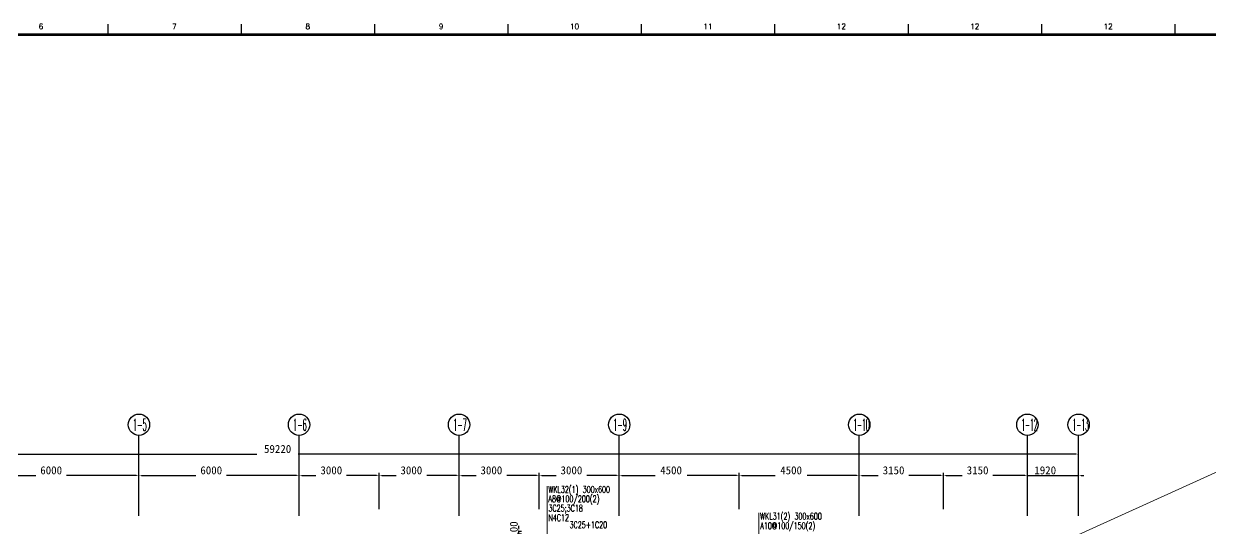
# Model space of a CAD drawing. Header units: inches. Extents: x 18712 to 314639, y 0 to 420500.
# Drawn here: x 48065 to 92540, y 148691 to 167604 of the extents above; entities that cross this region are included whole.
import ezdxf
from ezdxf.enums import TextEntityAlignment as Align
from ezdxf.lldxf.tags import DXFTag

# ---------------------------------------------------------------- set-up
doc = ezdxf.new("R2010")
doc.units = ezdxf.units.IN
doc.header["$LTSCALE"] = 1000
doc.header["$MEASUREMENT"] = 0
doc.layers.get('0').update_dxf_attribs({"true_color": 0xffffff})
for name, color, linetype, true_color in [('AXIS_TEXT', 7, 'Continuous', 0xffffff), ('DIM', 3, 'Continuous', 0x00ff00), ('TK', 7, 'Continuous', 0xffffff), ('ZG-图框层', 4, 'Continuous', 0x00ffff), ('柱尺寸标注', 3, 'Continuous', 0x00ff00), ('梁原位标注', 7, 'Continuous', 0xffffff), ('梁名称编号', 2, 'Continuous', 0xffff00), ('梁标注引线', 2, 'Continuous', 0xffff00), ('梁集中标注', 2, 'Continuous', 0xffff00)]:
    doc.layers.add(name, color=color, linetype=linetype, true_color=true_color)
doc.styles.add('_TCH_AXIS', font='txt.shx', dxfattribs={"height": 0.2, "bigfont": 'GBCBIG.shx'})
doc.styles.add('ISOCP', font='txt.shx', dxfattribs={"height": 0.2, "bigfont": 'gbcbig.shx'})
doc.styles.add('TSSD_Rein', font='txt.shx', dxfattribs={"height": 0.2, "bigfont": 'gbcbig.shx'})
tags = doc.linetypes.add('DASHED', pattern=[0.75, 0.5, -0.25]).pattern_tags.tags
tags[6:7] = [DXFTag(74, 4), DXFTag(75, 0), DXFTag(340, '0'), DXFTag(46, 0.0), DXFTag(50, 0.0), DXFTag(44, 0.0), DXFTag(45, 0.0)]
tags[4:5] = [DXFTag(74, 4), DXFTag(75, 0), DXFTag(340, '0'), DXFTag(46, 0.0), DXFTag(50, 0.0), DXFTag(44, 0.0), DXFTag(45, 0.0)]
doc.dimstyles.new('TSSD_100_100$0', dxfattribs={"dimtxt": 300, "dimasz": 100, "dimexe": 100, "dimexo": 250, "dimgap": 100, "dimtad": 1, "dimdec": 0, "dimzin": 0, "dimdsep": 46, "dimtxsty": 'Standard', "dimcen": 0, "dimclrd": 256, "dimclre": 256, "dimclrt": 7, "dimadec": 0, "dimazin": 0, "dimtfac": 1, "dimtdec": 4, "dimtix": 1, "dimtmove": 2, "dimatfit": 3, "dimfxl": 1, "dimtolj": 1, "dimtzin": 0, "dimarcsym": 0})

# ---------------------------------------------------------------- blocks, each defined once
blk = doc.blocks.new('*D1321')
at = {"layer": 'Defpoints', "color": 0, "transparency": 16777216}
for p in [(52385, 150672), (46385, 149155), (52385, 149155)]:
    blk.add_point(p, dxfattribs=at)
at = {"layer": 'DIM', "lineweight": -2, "transparency": 16777216}
for p, q in [((46385, 149405), (46385, 150772)), ((52385, 149405), (52385, 150772)), ((46485, 150672), (48519, 150672)), ((52285, 150672), (49669, 150672))]:
    blk.add_line(p, q, dxfattribs=at)
at = {"layer": 'DIM', "transparency": 16777216}
for points in [[(46485, 150688), (46485, 150655), (46385, 150672)], [(52285, 150655), (52285, 150688), (52385, 150672)]]:
    blk.add_solid(points, dxfattribs=at)
at = {"layer": 'DIM', "color": 7, "true_color": 0xffffff, "transparency": 16777216, "insert": (49094, 150862), "char_height": 300, "attachment_point": 5}
blk.add_mtext('\\A1;6000', dxfattribs=at)
blk = doc.blocks.new('*D1322')
at = {"layer": 'Defpoints', "color": 0, "transparency": 16777216}
for p in [(58385, 150672), (52385, 149155), (58385, 149155)]:
    blk.add_point(p, dxfattribs=at)
at = {"layer": 'DIM', "lineweight": -2, "transparency": 16777216}
for p, q in [((52385, 149405), (52385, 150772)), ((58385, 149405), (58385, 150772)), ((52485, 150672), (54519, 150672)), ((58285, 150672), (55669, 150672))]:
    blk.add_line(p, q, dxfattribs=at)
at = {"layer": 'DIM', "transparency": 16777216}
for points in [[(52485, 150688), (52485, 150655), (52385, 150672)], [(58285, 150655), (58285, 150688), (58385, 150672)]]:
    blk.add_solid(points, dxfattribs=at)
at = {"layer": 'DIM', "color": 7, "true_color": 0xffffff, "transparency": 16777216, "insert": (55094, 150862), "char_height": 300, "attachment_point": 5}
blk.add_mtext('\\A1;6000', dxfattribs=at)
blk = doc.blocks.new('*D1323')
at = {"layer": 'Defpoints', "color": 0, "transparency": 16777216}
for p in [(61385, 150672), (58385, 149155), (61385, 149155)]:
    blk.add_point(p, dxfattribs=at)
at = {"layer": 'DIM', "lineweight": -2, "transparency": 16777216}
for p, q in [((58385, 149405), (58385, 150772)), ((61385, 149405), (61385, 150772)), ((58485, 150672), (59019, 150672)), ((61285, 150672), (60169, 150672))]:
    blk.add_line(p, q, dxfattribs=at)
at = {"layer": 'DIM', "transparency": 16777216}
for points in [[(58485, 150688), (58485, 150655), (58385, 150672)], [(61285, 150655), (61285, 150688), (61385, 150672)]]:
    blk.add_solid(points, dxfattribs=at)
at = {"layer": 'DIM', "color": 7, "true_color": 0xffffff, "transparency": 16777216, "insert": (59594, 150862), "char_height": 300, "attachment_point": 5}
blk.add_mtext('\\A1;3000', dxfattribs=at)
blk = doc.blocks.new('*D1324')
at = {"layer": 'Defpoints', "color": 0, "transparency": 16777216}
for p in [(70385, 150672), (67385, 149155), (70385, 149155)]:
    blk.add_point(p, dxfattribs=at)
at = {"layer": 'DIM', "lineweight": -2, "transparency": 16777216}
for p, q in [((67385, 149405), (67385, 150772)), ((70385, 149405), (70385, 150772)), ((67485, 150672), (68019, 150672)), ((70285, 150672), (69169, 150672))]:
    blk.add_line(p, q, dxfattribs=at)
at = {"layer": 'DIM', "transparency": 16777216}
for points in [[(67485, 150688), (67485, 150655), (67385, 150672)], [(70285, 150655), (70285, 150688), (70385, 150672)]]:
    blk.add_solid(points, dxfattribs=at)
at = {"layer": 'DIM', "color": 7, "true_color": 0xffffff, "transparency": 16777216, "insert": (68594, 150862), "char_height": 300, "attachment_point": 5}
blk.add_mtext('\\A1;3000', dxfattribs=at)
blk = doc.blocks.new('*D1325')
at = {"layer": 'Defpoints', "color": 0, "transparency": 16777216}
for p in [(79385, 150672), (74885, 149155), (79385, 149155)]:
    blk.add_point(p, dxfattribs=at)
at = {"layer": 'DIM', "lineweight": -2, "transparency": 16777216}
for p, q in [((74885, 149405), (74885, 150772)), ((79385, 149405), (79385, 150772)), ((74985, 150672), (76229, 150672)), ((79285, 150672), (77429, 150672))]:
    blk.add_line(p, q, dxfattribs=at)
at = {"layer": 'DIM', "transparency": 16777216}
for points in [[(74985, 150688), (74985, 150655), (74885, 150672)], [(79285, 150655), (79285, 150688), (79385, 150672)]]:
    blk.add_solid(points, dxfattribs=at)
at = {"layer": 'DIM', "color": 7, "true_color": 0xffffff, "transparency": 16777216, "insert": (76829, 150862), "char_height": 300, "attachment_point": 5}
blk.add_mtext('\\A1;4500', dxfattribs=at)
blk = doc.blocks.new('*D1326')
at = {"layer": 'Defpoints', "color": 0, "transparency": 16777216}
for p in [(85685, 150672), (82535, 149155), (85685, 149155)]:
    blk.add_point(p, dxfattribs=at)
at = {"layer": 'DIM', "lineweight": -2, "transparency": 16777216}
for p, q in [((82535, 149405), (82535, 150772)), ((85685, 149405), (85685, 150772)), ((82635, 150672), (83244, 150672)), ((85585, 150672), (84394, 150672))]:
    blk.add_line(p, q, dxfattribs=at)
at = {"layer": 'DIM', "transparency": 16777216}
for points in [[(82635, 150688), (82635, 150655), (82535, 150672)], [(85585, 150655), (85585, 150688), (85685, 150672)]]:
    blk.add_solid(points, dxfattribs=at)
at = {"layer": 'DIM', "color": 7, "true_color": 0xffffff, "transparency": 16777216, "insert": (83819, 150862), "char_height": 300, "attachment_point": 5}
blk.add_mtext('\\A1;3150', dxfattribs=at)
blk = doc.blocks.new('*D1327')
at = {"layer": 'Defpoints', "color": 0, "transparency": 16777216}
for p in [(87605, 150672), (85685, 149155), (87605, 149155)]:
    blk.add_point(p, dxfattribs=at)
at = {"layer": 'DIM', "lineweight": -2, "transparency": 16777216}
for p, q in [((85685, 149405), (85685, 150772)), ((87605, 149405), (87605, 150772)), ((85585, 150672), (85485, 150672)), ((85685, 150672), (87605, 150672)), ((87705, 150672), (87805, 150672))]:
    blk.add_line(p, q, dxfattribs=at)
at = {"layer": 'DIM', "transparency": 16777216}
for points in [[(85585, 150655), (85585, 150688), (85685, 150672)], [(87705, 150688), (87705, 150655), (87605, 150672)]]:
    blk.add_solid(points, dxfattribs=at)
at = {"layer": 'DIM', "color": 7, "true_color": 0xffffff, "transparency": 16777216, "insert": (86354, 150862), "char_height": 300, "attachment_point": 5}
blk.add_mtext('\\A1;1920', dxfattribs=at)
blk = doc.blocks.new('*D1328')
at = {"layer": 'Defpoints', "color": 0, "transparency": 16777216}
for p in [(87605, 151472), (28385, 149155), (87605, 149155)]:
    blk.add_point(p, dxfattribs=at)
at = {"layer": 'DIM', "lineweight": -2, "transparency": 16777216}
for p, q in [((28385, 149405), (28385, 151572)), ((28485, 151472), (56807, 151472)), ((87505, 151472), (58357, 151472)), ((87605, 149405), (87605, 151572))]:
    blk.add_line(p, q, dxfattribs=at)
at = {"layer": 'DIM', "transparency": 16777216}
for points in [[(28485, 151488), (28485, 151455), (28385, 151472)], [(87505, 151455), (87505, 151488), (87605, 151472)]]:
    blk.add_solid(points, dxfattribs=at)
at = {"layer": 'DIM', "color": 7, "true_color": 0xffffff, "transparency": 16777216, "insert": (57582, 151662), "char_height": 300, "attachment_point": 5}
blk.add_mtext('\\A1;59220', dxfattribs=at)
blk = doc.blocks.new('_AXISO')
at = {"lineweight": -3}
blk.add_circle((0, 0), 0.5, dxfattribs=at)
blk = doc.blocks.new('*D1346')
at = {"layer": 'Defpoints', "color": 0, "transparency": 16777216}
for p in [(82535, 150672), (79385, 149155), (82535, 149155)]:
    blk.add_point(p, dxfattribs=at)
at = {"layer": 'DIM', "lineweight": -2, "transparency": 16777216}
for p, q in [((79385, 149405), (79385, 150772)), ((82535, 149405), (82535, 150772)), ((79485, 150672), (80094, 150672)), ((82435, 150672), (81244, 150672))]:
    blk.add_line(p, q, dxfattribs=at)
at = {"layer": 'DIM', "transparency": 16777216}
for points in [[(79485, 150688), (79485, 150655), (79385, 150672)], [(82435, 150655), (82435, 150688), (82535, 150672)]]:
    blk.add_solid(points, dxfattribs=at)
at = {"layer": 'DIM', "color": 7, "true_color": 0xffffff, "transparency": 16777216, "insert": (80669, 150862), "char_height": 300, "attachment_point": 5}
blk.add_mtext('\\A1;3150', dxfattribs=at)
blk = doc.blocks.new('*D1347')
at = {"layer": 'Defpoints', "color": 0, "transparency": 16777216}
for p in [(74885, 150672), (70385, 149155), (74885, 149155)]:
    blk.add_point(p, dxfattribs=at)
at = {"layer": 'DIM', "lineweight": -2, "transparency": 16777216}
for p, q in [((70385, 149405), (70385, 150772)), ((74885, 149405), (74885, 150772)), ((70485, 150672), (71729, 150672)), ((74785, 150672), (72929, 150672))]:
    blk.add_line(p, q, dxfattribs=at)
at = {"layer": 'DIM', "transparency": 16777216}
for points in [[(70485, 150688), (70485, 150655), (70385, 150672)], [(74785, 150655), (74785, 150688), (74885, 150672)]]:
    blk.add_solid(points, dxfattribs=at)
at = {"layer": 'DIM', "color": 7, "true_color": 0xffffff, "transparency": 16777216, "insert": (72329, 150862), "char_height": 300, "attachment_point": 5}
blk.add_mtext('\\A1;4500', dxfattribs=at)
blk = doc.blocks.new('*D1348')
at = {"layer": 'Defpoints', "color": 0, "transparency": 16777216}
for p in [(67385, 150672), (64385, 149155), (67385, 149155)]:
    blk.add_point(p, dxfattribs=at)
at = {"layer": 'DIM', "lineweight": -2, "transparency": 16777216}
for p, q in [((64385, 149405), (64385, 150772)), ((67385, 149405), (67385, 150772)), ((64485, 150672), (65019, 150672)), ((67285, 150672), (66169, 150672))]:
    blk.add_line(p, q, dxfattribs=at)
at = {"layer": 'DIM', "transparency": 16777216}
for points in [[(64485, 150688), (64485, 150655), (64385, 150672)], [(67285, 150655), (67285, 150688), (67385, 150672)]]:
    blk.add_solid(points, dxfattribs=at)
at = {"layer": 'DIM', "color": 7, "true_color": 0xffffff, "transparency": 16777216, "insert": (65594, 150862), "char_height": 300, "attachment_point": 5}
blk.add_mtext('\\A1;3000', dxfattribs=at)
blk = doc.blocks.new('*D1350')
at = {"layer": 'Defpoints', "color": 0, "transparency": 16777216}
for p in [(64385, 150672), (61385, 149155), (64385, 149155)]:
    blk.add_point(p, dxfattribs=at)
at = {"layer": 'DIM', "lineweight": -2, "transparency": 16777216}
for p, q in [((61385, 149405), (61385, 150772)), ((64385, 149405), (64385, 150772)), ((61485, 150672), (62019, 150672)), ((64285, 150672), (63169, 150672))]:
    blk.add_line(p, q, dxfattribs=at)
at = {"layer": 'DIM', "transparency": 16777216}
for points in [[(61485, 150688), (61485, 150655), (61385, 150672)], [(64285, 150655), (64285, 150688), (64385, 150672)]]:
    blk.add_solid(points, dxfattribs=at)
at = {"layer": 'DIM', "color": 7, "true_color": 0xffffff, "transparency": 16777216, "insert": (62594, 150862), "char_height": 300, "attachment_point": 5}
blk.add_mtext('\\A1;3000', dxfattribs=at)
blk = doc.blocks.new('*D1441')
at = {"layer": 'Defpoints', "color": 0, "transparency": 16777216}
for p in [(66344, 148586), (66625, 148586), (66344, 148486)]:
    blk.add_point(p, dxfattribs=at)
at = {"layer": 'DIM', "lineweight": -2, "transparency": 16777216}
for p, q in [((66594, 148586), (66725, 148586)), ((66625, 148686), (66625, 148786)), ((66625, 148486), (66625, 148586)), ((66594, 148486), (66725, 148486)), ((66625, 148386), (66625, 148286))]:
    blk.add_line(p, q, dxfattribs=at)
at = {"layer": 'DIM', "transparency": 16777216}
for points in [[(66608, 148686), (66641, 148686), (66625, 148586)], [(66641, 148386), (66608, 148386), (66625, 148486)]]:
    blk.add_solid(points, dxfattribs=at)
at = {"layer": 'DIM', "color": 7, "true_color": 0xffffff, "transparency": 16777216, "insert": (66435, 148644), "char_height": 300, "attachment_point": 5, "rotation": 90}
blk.add_mtext('\\A1;100', dxfattribs=at)

msp = doc.modelspace()

# ---------------------------------------------------------------- linework, layer by layer
at = {"layer": 'DIM', "lineweight": -3}
for p, q in [((52384.8, 149154.8), (52384.8, 152171.8)), ((58384.8, 149154.8), (58384.8, 152171.8)), ((64384.8, 149154.8), (64384.8, 152171.8)), ((70384.8, 149154.8), (70384.8, 152171.8)), ((79384.8, 149154.8), (79384.8, 152171.8)), ((85684.8, 149154.8), (85684.8, 152171.8)), ((87604.8, 149154.8), (87604.8, 152171.8))]:
    msp.add_line(p, q, dxfattribs=at)
at = {"layer": 'TK', "lineweight": -3}
for p, q in [((51212.2, 167591.3), (51212.2, 167200)), ((56212.2, 167591.3), (56212.2, 167200)), ((61212.2, 167591.3), (61212.2, 167200)), ((66212.2, 167591.3), (66212.2, 167200)), ((71212.2, 167591.3), (71212.2, 167200)), ((76212.2, 167591.3), (76212.2, 167200)), ((81212.2, 167591.3), (81212.2, 167200)), ((86212.2, 167591.3), (86212.2, 167200)), ((91212.2, 167591.3), (91212.2, 167200))]:
    msp.add_line(p, q, dxfattribs=at)
at = {"layer": 'TK', "lineweight": -3, "const_width": 100}
msp.add_lwpolyline([(21212.2, 167200), (21212.2, 85100), (136612.2, 85100), (136612.2, 167200)], close=True, dxfattribs=at)
at = {"layer": 'ZG-图框层', "lineweight": -3, "const_width": 100}
msp.add_lwpolyline([(21212.2, 85100), (136612.2, 85100), (136612.2, 167200), (21212.2, 167200)], close=True, dxfattribs=at)
at = {"layer": '柱尺寸标注', "color": 2, "linetype": 'DASHED', "lineweight": 18, "true_color": 0xffff00}
msp.add_line((85684.8, 147585.8), (112786.1, 159859.3), dxfattribs=at)
at = {"layer": '梁标注引线', "color": 6, "lineweight": 18, "true_color": 0xff00ff}
for p, q in [((67682.9, 148435.8), (67682.9, 150271.3)), ((75621.3, 147535.8), (75621.3, 149264.6))]:
    msp.add_line(p, q, dxfattribs=at)

# ---------------------------------------------------------------- block references
at = {"layer": 'DIM'}
ref = msp.add_blockref('_AXISO', (52384.8, 152571.8), dxfattribs=dict(at, xscale=800, yscale=800))
ref.add_attrib('A', '1-5', (52158.5, 152345.5), dxfattribs={"layer": 'AXIS_TEXT', "height": 452.55, "style": '_TCH_AXIS', "width": 0.381818})
ref = msp.add_blockref('_AXISO', (58384.8, 152571.8), dxfattribs=dict(at, xscale=800, yscale=800))
ref.add_attrib('A', '1-6', (58158.5, 152345.5), dxfattribs={"layer": 'AXIS_TEXT', "height": 452.55, "style": '_TCH_AXIS', "width": 0.381818})
ref = msp.add_blockref('_AXISO', (64384.8, 152571.8), dxfattribs=dict(at, xscale=800, yscale=800))
ref.add_attrib('A', '1-7', (64158.5, 152345.5), dxfattribs={"layer": 'AXIS_TEXT', "height": 452.55, "style": '_TCH_AXIS', "width": 0.381818})
ref = msp.add_blockref('_AXISO', (70384.8, 152571.8), dxfattribs=dict(at, xscale=800, yscale=800))
ref.add_attrib('A', '1-9', (70158.5, 152345.5), dxfattribs={"layer": 'AXIS_TEXT', "height": 452.55, "style": '_TCH_AXIS', "width": 0.381818})
ref = msp.add_blockref('_AXISO', (79384.8, 152571.8), dxfattribs=dict(at, xscale=800, yscale=800))
ref.add_attrib('A', '1-10', (79158.5, 152345.5), dxfattribs={"layer": 'AXIS_TEXT', "height": 452.55, "style": '_TCH_AXIS', "width": 0.3})
ref = msp.add_blockref('_AXISO', (85684.8, 152571.8), dxfattribs=dict(at, xscale=800, yscale=800))
ref.add_attrib('A', '1-12', (85458.5, 152345.5), dxfattribs={"layer": 'AXIS_TEXT', "height": 452.55, "style": '_TCH_AXIS', "width": 0.3})
ref = msp.add_blockref('_AXISO', (87604.8, 152571.8), dxfattribs=dict(at, xscale=800, yscale=800))
ref.add_attrib('A', '1-13', (87378.5, 152345.5), dxfattribs={"layer": 'AXIS_TEXT', "height": 452.55, "style": '_TCH_AXIS', "width": 0.3})

# ---------------------------------------------------------------- texts
at = {"layer": 'TK', "style": 'ISOCP'}
for s, p in [('6', (48712.2, 167503.8)), ('7', (53712.2, 167503.8)), ('8', (58712.2, 167503.8)), ('9', (63712.2, 167503.8)), ('10', (68712.2, 167503.8)), ('11', (73712.2, 167503.8)), ('12', (78712.2, 167503.8)), ('12', (83712.2, 167503.8)), ('12', (88712.2, 167503.8))]:
    msp.add_text(s, height=200, dxfattribs=at).set_placement(p, align=Align.MIDDLE_CENTER)
at = {"layer": '梁原位标注', "style": 'TSSD_Rein', "width": 0.7}
msp.add_text('3C25+1C20', height=250, dxfattribs=at).set_placement((69934.8, 148695.3), align=Align.RIGHT)
at = {"layer": '梁名称编号', "color": 6, "true_color": 0xff00ff, "style": 'TSSD_Rein', "width": 0.7}
for s, p in [('WKL32(1) 300x600', (67732.9, 150271.3)), ('WKL31(2) 300x600', (75671.3, 149264.6))]:
    msp.add_text(s, height=250, dxfattribs=at).set_placement(p, align=Align.TOP_LEFT)
at = {"layer": '梁集中标注', "color": 6, "true_color": 0xff00ff, "style": 'TSSD_Rein', "width": 0.7}
for s, p in [('A8@100/200(2)', (67732.9, 149918.5)), ('3C25;3C18', (67732.9, 149565.8)), ('N4C12', (67732.9, 149213)), ('A10@100/150(2)', (75671.3, 148911.8))]:
    msp.add_text(s, height=250, dxfattribs=at).set_placement(p, align=Align.TOP_LEFT)

# ---------------------------------------------------------------- dimensions: what is measured, and where the dimension line sits
at = {"layer": 'DIM'}
for base, p1, p2, angle, text, picture, middle, dimtype in [((87604.8, 151471.8), (28384.8, 149154.8), (87604.8, 149154.8), 360, '59220', '*D1328', (57581.7, 151661.8), 161), ((52384.8, 150671.8), (46384.8, 149154.8), (52384.8, 149154.8), 0, '6000', '*D1321', (49094.1, 150861.8), 161), ((58384.8, 150671.8), (52384.8, 149154.8), (58384.8, 149154.8), 0, '6000', '*D1322', (55094.1, 150861.8), 161), ((61384.8, 150671.8), (58384.8, 149154.8), (61384.8, 149154.8), 0, '3000', '*D1323', (59594.1, 150861.8), 161), ((64384.8, 150671.8), (61384.8, 149154.8), (64384.8, 149154.8), 0, '3000', '*D1350', (62594.1, 150861.8), 161), ((67384.8, 150671.8), (64384.8, 149154.8), (67384.8, 149154.8), 0, '3000', '*D1348', (65594.1, 150861.8), 161), ((70384.8, 150671.8), (67384.8, 149154.8), (70384.8, 149154.8), 0, '3000', '*D1324', (68594.1, 150861.8), 161), ((74884.8, 150671.8), (70384.8, 149154.8), (74884.8, 149154.8), 0, '4500', '*D1347', (72328.8, 150861.8), 161), ((79384.8, 150671.8), (74884.8, 149154.8), (79384.8, 149154.8), 0, '4500', '*D1325', (76828.8, 150861.8), 161), ((82534.8, 150671.8), (79384.8, 149154.8), (82534.8, 149154.8), 0, '3150', '*D1346', (80669.1, 150861.8), 161), ((85684.8, 150671.8), (82534.8, 149154.8), (85684.8, 149154.8), 0, '3150', '*D1326', (83819.1, 150861.8), 161), ((87604.8, 150671.8), (85684.8, 149154.8), (87604.8, 149154.8), 0, '1920', '*D1327', (86354.1, 150861.8), 161), ((66624.6, 148585.8), (66344.1, 148485.8), (66344.1, 148585.8), 270, '100', '*D1441', (66434.6, 148644.1), 160)]:
    dim = msp.add_linear_dim(base=base, p1=p1, p2=p2, angle=angle, text=text, dimstyle='TSSD_100_100$0', override={"dimscale": 1, "dimlfac": 1}, dxfattribs=at)
    dim.commit()
    dim.dimension.update_dxf_attribs({"geometry": picture, "text_midpoint": middle, "dimtype": dimtype})

doc.saveas('drawing.dxf')
